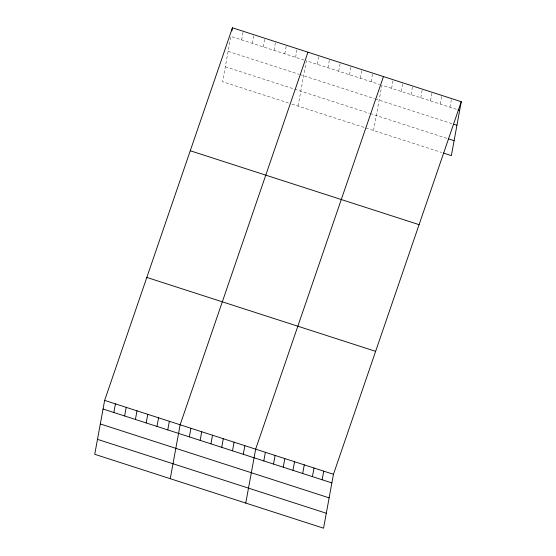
<?xml version="1.0" encoding="UTF-8"?>
<svg xmlns="http://www.w3.org/2000/svg" width="556" height="556" viewBox="0 0 556 556"><rect width="100%" height="100%" fill="white"/><g stroke="black" fill="none" stroke-linecap="round" stroke-linejoin="round"><path stroke-width="0.42" stroke-dasharray="2.78 2.08" d="M241.645 39.907L243.229 31.282M252.431 43.389L254.016 34.771M263.224 46.871L264.802 38.253M274.011 50.36L275.588 41.735M284.797 53.842L286.375 45.217M295.584 57.324L297.161 48.706M298.058 106.099L306.37 60.806L379.567 84.449M317.156 64.294L318.741 55.669M327.943 67.776L329.527 59.158M338.729 71.258L340.314 62.64M349.515 74.747L351.1 66.122M360.302 78.229L361.887 69.611M371.088 81.711L372.673 73.093M373.569 130.486L381.882 85.193L457.247 109.539M391.605 88.334L393.182 79.716M401.328 91.476L402.912 82.858M411.051 94.617L412.635 85.999M420.781 97.759L422.358 89.141M430.504 100.9L432.082 92.282M440.227 104.041L441.812 95.424M449.95 107.183L451.535 98.565M304.056 60.062L230.858 36.418L222.546 81.711L288.814 103.11M228.12 51.367L299.003 74.261M299.774 74.511L374.515 98.648M375.286 98.898L452.07 123.696M225.291 66.762L293.867 88.911M294.638 89.162L369.372 113.299M370.143 113.549L447.622 138.576M291.893 104.104L441.638 152.469"/><path stroke-width="0.83" d="M104.639 400.389L94.742 454.301L323.557 528.2L333.454 474.289L461.258 101.699L232.443 27.8L104.639 400.389L333.454 474.289M113.841 412.489L115.426 403.871M124.627 415.978L126.212 407.353M135.414 419.46L136.998 410.842M146.2 422.942L147.785 414.324M156.987 426.424L158.571 417.806M231.866 30.934L232.443 27.8M167.773 429.913L169.358 421.288M170.254 478.688L180.144 424.777L307.954 52.188M189.353 436.877L190.93 428.259M200.139 440.366L201.717 431.741M210.926 443.848L212.503 435.23M221.712 447.33L223.297 438.712M232.498 450.819L234.083 442.194M243.285 454.301L244.869 445.676M245.759 503.076L255.656 449.165L383.459 76.575M263.794 460.924L265.379 452.306M273.524 464.065L275.102 455.447M283.247 467.207L284.832 458.589M292.97 470.348L294.555 461.723M302.693 473.49L304.278 464.865M312.423 476.631L314.001 468.006M322.146 479.772L323.731 471.147M461.258 101.699L451.361 155.611L443.257 152.997M458.054 109.803L459.673 110.324M453.689 124.224L456.935 125.267M448.435 138.833L454.106 140.668M190.263 150.752L419.085 224.659M146.812 277.43L375.627 351.336M103.055 409.007L331.869 482.907M100.309 423.95L329.124 497.856M97.488 439.351L326.302 513.257"/></g></svg>
